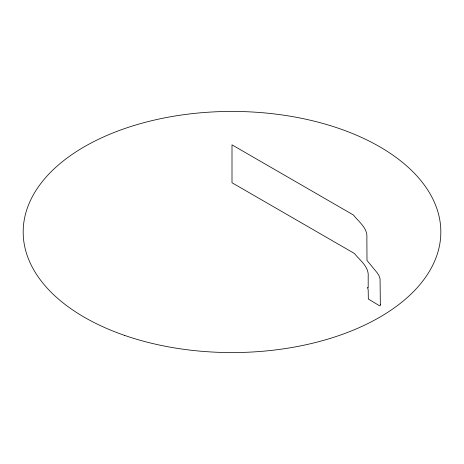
<?xml version="1.0" encoding="UTF-8"?>
<svg xmlns="http://www.w3.org/2000/svg" width="464" height="464" viewBox="0 0 464 464"><rect width="100%" height="100%" fill="white"/><g stroke="black" fill="none" stroke-linecap="round" stroke-linejoin="round"><path stroke-width="0.7" d="M380.323 304.372L380.219 305.793L379.633 305.834L368.329 299.025L368.184 289.785L367.523 287.506L368.184 287.889L368.184 276.521C369.1 266.754 360.041 260.513 354.612 253.704A3.938 2.274 60 0 0 354.142 253.309L232 182.741L232 144.849L353.156 214.849A3.718 2.146 60 0 1 353.626 215.255C358.95 222.018 367.842 228.23 366.867 237.87L367.001 260.449L377.342 273.012L379.024 275.703L380.062 278.823L380.323 304.372M124.445 335.344A208.829 120.57 0 0 0 440.8 234.105A208.829 120.57 0 0 0 130.755 126.55A208.829 120.57 0 0 0 124.445 335.344"/></g></svg>
